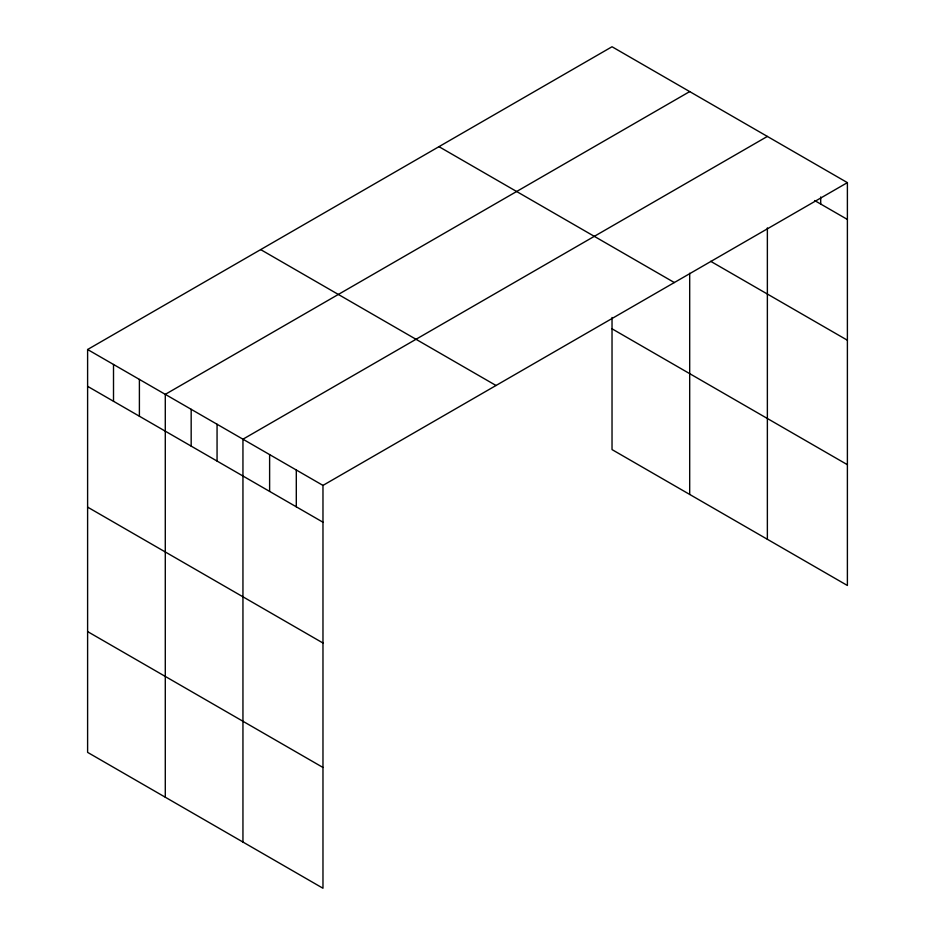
<?xml version="1.0" encoding="UTF-8"?>
<svg xmlns="http://www.w3.org/2000/svg" width="935" height="935" viewBox="0 0 935 935"><rect width="100%" height="100%" fill="white"/><g stroke="black" fill="none" stroke-linecap="round" stroke-linejoin="round"><path stroke-width="1.4" d="M87.609 349.515L322.972 485.405L322.972 888.25L87.609 752.371L87.609 349.515L612.028 46.75L847.39 182.629L847.39 585.485L612.028 449.595L612.028 317.491M689.691 91.595L165.285 394.36L165.285 797.204M767.366 136.428L242.948 439.205L242.948 842.049M322.972 485.405L847.39 182.629M814.654 200.546L847.39 219.444M710.658 261.297L847.39 340.235M438.971 146.666L674.334 282.545M612.028 328.804L847.39 464.695M260.666 249.598L496.029 385.489M87.609 386.33L322.972 522.209M87.609 507.121L322.972 643.011M87.609 631.581L322.972 767.46M820.708 196.969L820.708 204.04M767.366 227.895L767.366 539.285M689.691 273.242L689.691 494.44M296.301 470.001L296.301 506.817M269.619 454.597L269.619 491.413M217.06 424.256L217.06 461.06M191.172 409.308L191.172 446.124M139.397 379.411L139.397 416.227M113.509 364.463L113.509 401.279"/></g></svg>
